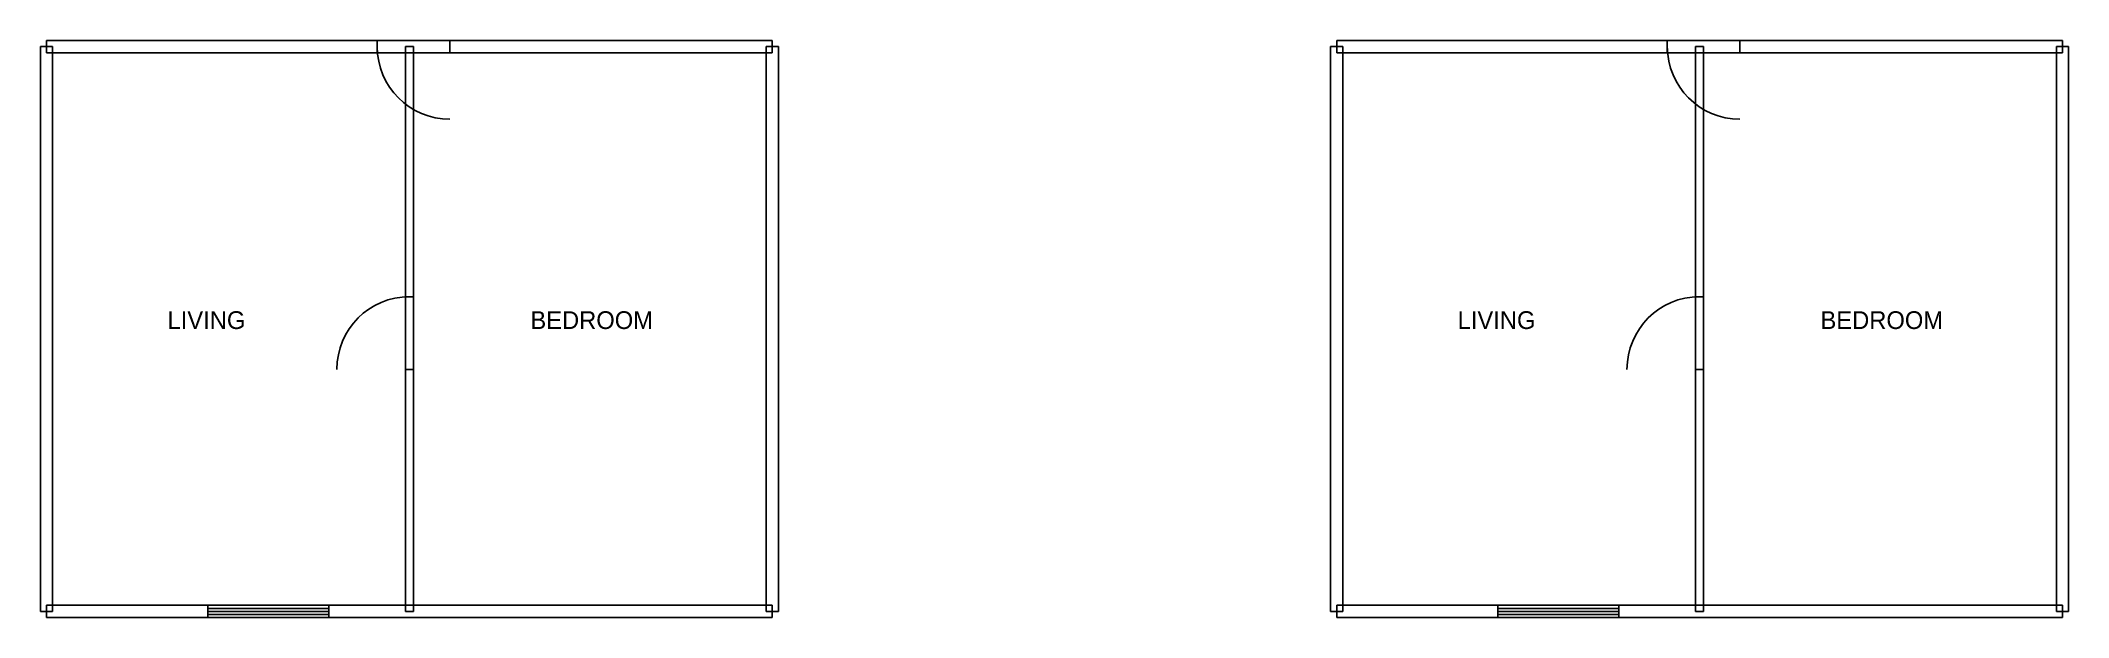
# Model space of a CAD drawing. Header units: millimetres. Extents: x -75 to 25075, y -75 to 7075.
import ezdxf

# ---------------------------------------------------------------- set-up
doc = ezdxf.new("R2010")
doc.units = ezdxf.units.MM
for name, color, linetype in [('A-ANNO-TEXT', 2, 'Continuous'), ('A-DOOR', 3, 'Continuous'), ('A-GLAZ', 4, 'Continuous'), ('A-WALL', 7, 'Continuous')]:
    doc.layers.add(name, color=color, linetype=linetype)

msp = doc.modelspace()

# ---------------------------------------------------------------- linework, layer by layer
at = {"layer": 'A-DOOR'}
for points in [[(5000, 6925), (4100, 6925), (4100, 7075), (5000, 7075)], [(21000, 6925), (20100, 6925), (20100, 7075), (21000, 7075)], [(4450, 3000), (4450, 3900), (4550, 3900), (4550, 3000)], [(20450, 3000), (20450, 3900), (20550, 3900), (20550, 3000)]]:
    msp.add_lwpolyline(points, close=True, dxfattribs=at)
for centre, start, end in [((5000, 7000), 180, 270), ((21000, 7000), 180, 270), ((4500, 3000), 90, 180), ((20500, 3000), 90, 180)]:
    msp.add_arc(centre, 900, start, end, dxfattribs=at)
at = {"layer": 'A-GLAZ'}
for p, q in [((2000, 37.5), (3500, 37.5)), ((2000, 0), (3500, 0)), ((18000, 37.5), (19500, 37.5)), ((18000, 0), (19500, 0)), ((2000, -37.5), (3500, -37.5)), ((18000, -37.5), (19500, -37.5))]:
    msp.add_line(p, q, dxfattribs=at)
for points in [[(2000, 75), (3500, 75), (3500, -75), (2000, -75)], [(18000, 75), (19500, 75), (19500, -75), (18000, -75)]]:
    msp.add_lwpolyline(points, close=True, dxfattribs=at)
at = {"layer": 'A-WALL'}
for p, q in [((4100, 7075), (0, 7075)), ((0, 6925), (0, 7075)), ((9000, 7075), (5000, 7075)), ((9000, 6925), (9000, 7075)), ((20100, 7075), (16000, 7075)), ((16000, 6925), (16000, 7075)), ((25000, 7075), (21000, 7075)), ((25000, 6925), (25000, 7075)), ((-75, 7000), (-75, 0)), ((75, 7000), (-75, 7000)), ((4100, 6925), (0, 6925)), ((75, 7000), (75, 0)), ((4450, 3900), (4450, 7000)), ((4450, 7000), (4550, 7000)), ((4550, 3900), (4550, 7000)), ((9000, 6925), (5000, 6925)), ((8925, 0), (8925, 7000)), ((8925, 7000), (9075, 7000)), ((9075, 0), (9075, 7000)), ((15925, 7000), (15925, 0)), ((16075, 7000), (15925, 7000)), ((20100, 6925), (16000, 6925)), ((16075, 7000), (16075, 0)), ((20450, 3900), (20450, 7000)), ((20450, 7000), (20550, 7000)), ((20550, 3900), (20550, 7000)), ((25000, 6925), (21000, 6925)), ((24925, 0), (24925, 7000)), ((24925, 7000), (25075, 7000)), ((25075, 0), (25075, 7000)), ((4450, 0), (4450, 3000)), ((4550, 0), (4550, 3000)), ((20450, 0), (20450, 3000)), ((20550, 0), (20550, 3000)), ((75, 0), (-75, 0)), ((0, 75), (2000, 75)), ((0, 75), (0, -75)), ((3500, 75), (9000, 75)), ((4450, 0), (4550, 0)), ((8925, 0), (9075, 0)), ((9000, 75), (9000, -75)), ((16075, 0), (15925, 0)), ((16000, 75), (18000, 75)), ((16000, 75), (16000, -75)), ((19500, 75), (25000, 75)), ((20450, 0), (20550, 0)), ((24925, 0), (25075, 0)), ((25000, 75), (25000, -75)), ((0, -75), (2000, -75)), ((3500, -75), (9000, -75)), ((16000, -75), (18000, -75)), ((19500, -75), (25000, -75))]:
    msp.add_line(p, q, dxfattribs=at)

# ---------------------------------------------------------------- texts
at = {"layer": 'A-ANNO-TEXT'}
for s, p in [('LIVING', (1500, 3500)), ('BEDROOM', (6000, 3500)), ('LIVING', (17500, 3500)), ('BEDROOM', (22000, 3500))]:
    msp.add_text(s, height=220, dxfattribs=at).set_placement(p)

doc.saveas('drawing.dxf')
